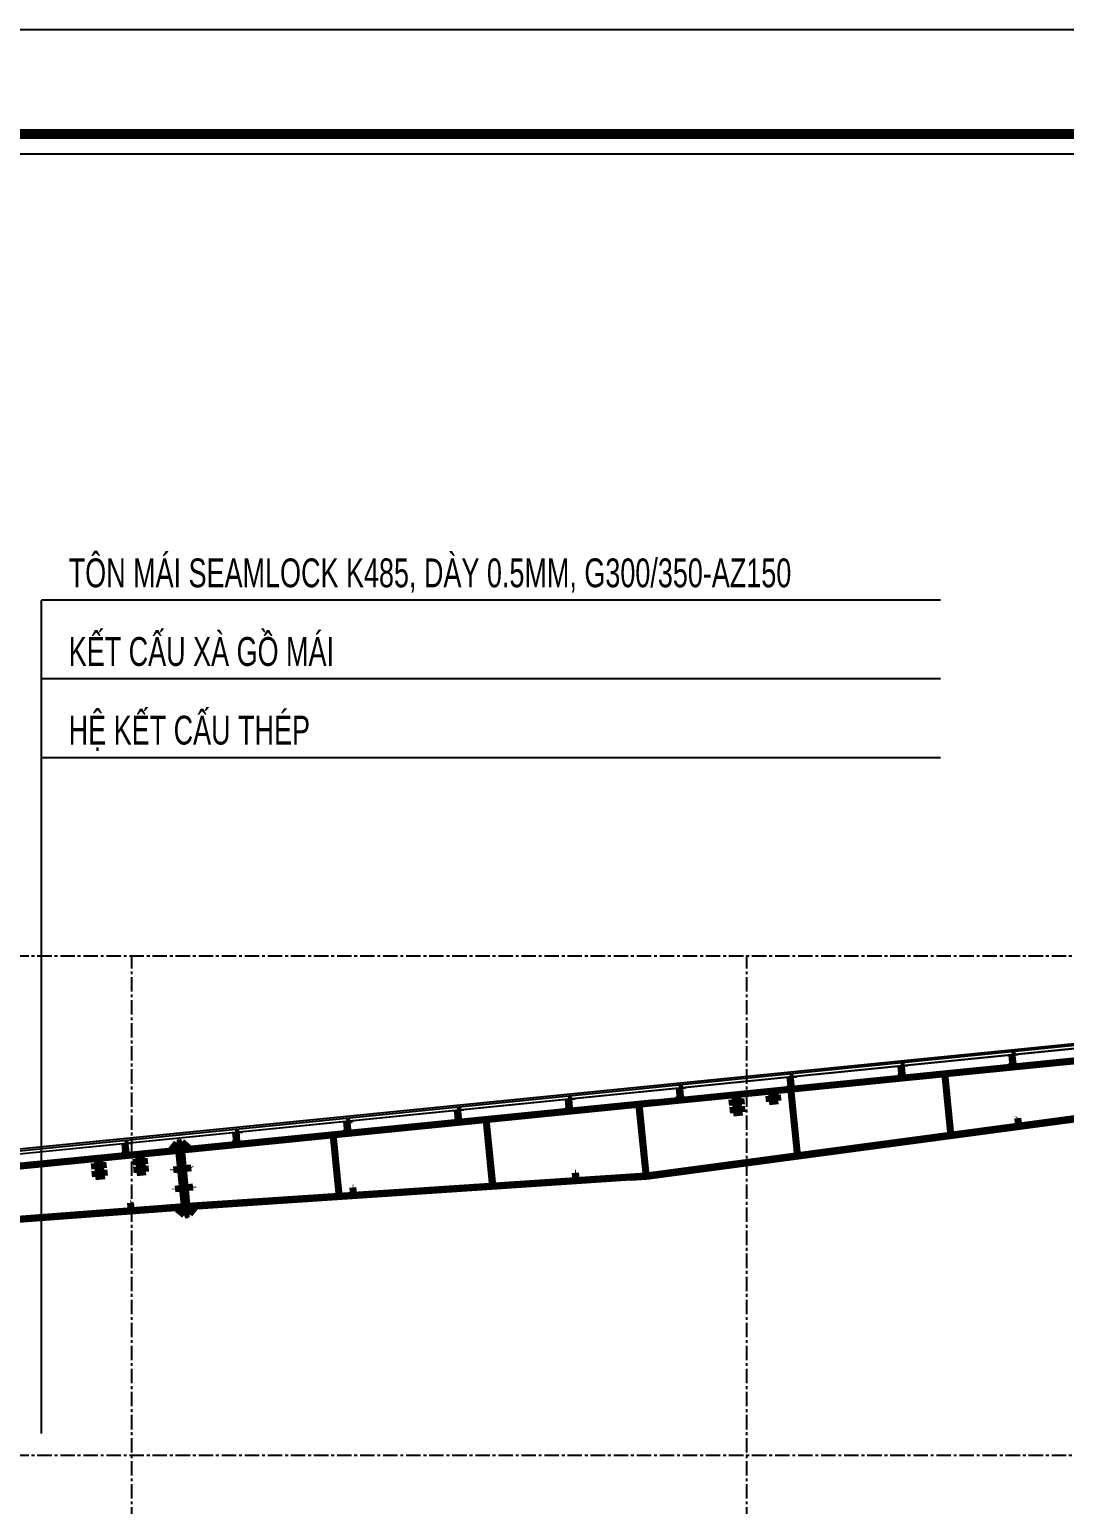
# Model space of a CAD drawing. Header units: inches. Extents: x 2 to 32666, y -5537 to 22.
# Drawn here: x 14426.2 to 14516, y -3832.5 to -3704.5 of the extents above; entities that cross this region are included whole.
import ezdxf
from ezdxf.enums import TextEntityAlignment as Align

# ---------------------------------------------------------------- set-up
doc = ezdxf.new("R2010")
doc.units = ezdxf.units.IN
doc.header["$MEASUREMENT"] = 0
doc.linetypes.add('CENTER', pattern=[2, 1.25, -0.25, 0.25, -0.25])
for name, color, linetype in [('2', 2, 'Continuous'), ('3', 3, 'Continuous'), ('7', 7, 'Continuous'), ('8', 8, 'Continuous'), ('9', 9, 'Continuous'), ('BAO KHUNG', 31, 'Continuous'), ('NET IN', 3, 'Continuous'), ('Tim truc', 8, 'Continuous')]:
    doc.layers.add(name, color=color, linetype=linetype)
doc.layers.add('Cover text', color=7, linetype='Continuous', true_color=0x52370f)
doc.styles.add('ST1H', font='vnshxh.shx', dxfattribs={"width": 0.7})
doc.styles.add('TIEU DE', font='Vharialn.ttf')

# ---------------------------------------------------------------- blocks, each defined once
blk = doc.blocks.new('kt kien truc 1')
at = {"layer": '2', "color": 157, "linetype": 'Continuous'}
blk.add_lwpolyline([(0, 420), (594, 420), (594, 0), (0, 0)], close=True, dxfattribs=at)
at = {"layer": '7', "color": 147, "linetype": 'Continuous'}
blk.add_lwpolyline([(12.33, 57.61), (581.67, 57.61), (581.67, 409.19), (12.33, 409.19)], close=True, dxfattribs=at)
at = {"layer": 'BAO KHUNG', "color": 167, "linetype": 'Continuous', "const_width": 0.871}
blk.add_lwpolyline([(10.59, 9.07), (583.41, 9.07), (583.41, 410.93), (10.59, 410.93)], close=True, dxfattribs=at)
at = {"layer": 'Cover text', "ltscale": 0.5, "style": 'TIEU DE'}
for tag, p in [('TENBANVE', (45.93, 14.6)), ('STT', (555.05, 15.58))]:
    blk.add_attdef(tag, text='', height=2, dxfattribs=at).set_placement(p, align=Align.MIDDLE_CENTER)

msp = doc.modelspace()

# ---------------------------------------------------------------- hatches: boundary and pattern name
at = {"layer": '2'}
for points in [[(14439.2923, -3801.51), (14439.1596, -3801.5233), (14439.1424, -3801.3508), (14439.275, -3801.3376)], [(14439.4249, -3801.4968), (14439.2923, -3801.51), (14439.275, -3801.3376), (14439.4077, -3801.3243)], [(14439.3719, -3802.3061), (14439.2392, -3802.3193), (14439.222, -3802.1469), (14439.3546, -3802.1336)], [(14439.4515, -3803.1021), (14439.3188, -3803.1154), (14439.3016, -3802.9429), (14439.4342, -3802.9296)], [(14439.5046, -3802.2928), (14439.3719, -3802.3061), (14439.3546, -3802.1336), (14439.4873, -3802.1203)], [(14439.5842, -3803.0888), (14439.4515, -3803.1021), (14439.4342, -3802.9296), (14439.5669, -3802.9164)], [(14439.6969, -3805.5565), (14439.5643, -3805.5698), (14439.547, -3805.3973), (14439.6797, -3805.3841)], [(14439.8296, -3805.5433), (14439.6969, -3805.5565), (14439.6797, -3805.3841), (14439.8123, -3805.3708)], [(14439.7765, -3806.3526), (14439.6439, -3806.3658), (14439.6266, -3806.1933), (14439.7593, -3806.1801)], [(14439.8561, -3807.1486), (14439.7235, -3807.1619), (14439.7062, -3806.9894), (14439.8389, -3806.9761)], [(14439.9092, -3806.3393), (14439.7765, -3806.3526), (14439.7593, -3806.1801), (14439.892, -3806.1668)], [(14439.9888, -3807.1353), (14439.8561, -3807.1486), (14439.8389, -3806.9761), (14439.9716, -3806.9628)]]:
    msp.add_hatch(color=256, dxfattribs=at).paths.add_polyline_path(points, flags=17)

# ---------------------------------------------------------------- linework, layer by layer
at = {"layer": '2', "lineweight": 100}
for p, q in [((14480.4449, -3797.6427), (14518.7871, -3793.8084)), ((14518.7938, -3793.8748), (14480.4515, -3797.709)), ((14511.4433, -3793.5038), (14511.7551, -3793.4726)), ((14511.5418, -3794.4889), (14511.4433, -3793.5038)), ((14511.7461, -3793.4836), (14511.4543, -3793.5128)), ((14511.5528, -3794.4978), (14511.4543, -3793.5128)), ((14511.4633, -3793.6028), (14511.4964, -3793.5995)), ((14511.4745, -3793.8156), (14511.4834, -3793.8046)), ((14511.4964, -3793.5995), (14511.5893, -3794.5282)), ((14511.7459, -3793.4838), (14511.7551, -3793.4726)), ((14511.7551, -3793.5731), (14511.7461, -3793.4836)), ((14511.7551, -3793.4726), (14511.765, -3793.5721)), ((14511.765, -3793.5721), (14511.7551, -3793.5731)), ((14492.2059, -3795.4275), (14492.5177, -3795.3964)), ((14492.3044, -3796.4126), (14492.2059, -3795.4275)), ((14492.5087, -3795.4073), (14492.2169, -3795.4365)), ((14492.3154, -3796.4216), (14492.2169, -3795.4365)), ((14492.5085, -3795.4076), (14492.5177, -3795.3964)), ((14492.5177, -3795.4969), (14492.5087, -3795.4073)), ((14492.5177, -3795.3964), (14492.5276, -3795.4959)), ((14501.5725, -3795.3954), (14501.5825, -3795.3944)), ((14501.5825, -3795.4949), (14501.5725, -3795.3954)), ((14501.5825, -3795.3944), (14501.5914, -3795.4839)), ((14501.9341, -3795.4597), (14501.5825, -3795.4949)), ((14501.5914, -3795.4839), (14501.9231, -3795.4508)), ((14501.8246, -3794.4657), (14502.1364, -3794.4345)), ((14501.9231, -3795.4508), (14501.8246, -3794.4657)), ((14502.1274, -3794.4454), (14501.8356, -3794.4746)), ((14501.9341, -3795.4597), (14501.8356, -3794.4746)), ((14501.8446, -3794.5647), (14501.8777, -3794.5614)), ((14501.8558, -3794.7775), (14501.8647, -3794.7665)), ((14501.8777, -3794.5614), (14501.9706, -3795.4901)), ((14501.9374, -3795.4934), (14501.9341, -3795.4597)), ((14502.1272, -3794.4457), (14502.1364, -3794.4345)), ((14502.1364, -3794.535), (14502.1274, -3794.4454)), ((14502.1364, -3794.4345), (14502.1463, -3794.534)), ((14502.1463, -3794.534), (14502.1364, -3794.535)), ((14505.6425, -3795.1899), (14505.6757, -3795.1866)), ((14506.1707, -3800.4717), (14505.6425, -3795.1899)), ((14506.2039, -3800.4684), (14505.6757, -3795.1866)), ((14511.1912, -3794.4335), (14511.2012, -3794.4325)), ((14511.2012, -3794.533), (14511.1912, -3794.4335)), ((14511.2012, -3794.4325), (14511.2101, -3794.5221)), ((14511.5528, -3794.4978), (14511.2012, -3794.533)), ((14511.2101, -3794.5221), (14511.5418, -3794.4889)), ((14511.5561, -3794.5315), (14511.5528, -3794.4978)), ((14482.5872, -3796.3894), (14482.899, -3796.3582)), ((14482.6857, -3797.3745), (14482.5872, -3796.3894)), ((14482.8901, -3796.3692), (14482.5982, -3796.3984)), ((14482.6967, -3797.3834), (14482.5982, -3796.3984)), ((14482.6072, -3796.4885), (14482.6403, -3796.4851)), ((14482.6184, -3796.7012), (14482.6274, -3796.6902)), ((14482.6403, -3796.4851), (14482.7332, -3797.4138)), ((14482.8898, -3796.3694), (14482.899, -3796.3582)), ((14482.899, -3796.4587), (14482.8901, -3796.3692)), ((14482.899, -3796.3582), (14482.909, -3796.4577)), ((14482.909, -3796.4577), (14482.899, -3796.4587)), ((14491.9538, -3796.3572), (14491.9638, -3796.3562)), ((14491.9638, -3796.4567), (14491.9538, -3796.3572)), ((14491.9638, -3796.3562), (14491.9728, -3796.4458)), ((14492.3154, -3796.4216), (14491.9638, -3796.4567)), ((14491.9728, -3796.4458), (14492.3044, -3796.4126)), ((14492.2259, -3795.5266), (14492.259, -3795.5233)), ((14492.2371, -3795.7393), (14492.2461, -3795.7284)), ((14492.259, -3795.5233), (14492.3519, -3796.452)), ((14492.2924, -3796.5269), (14492.3256, -3796.5236)), ((14492.8648, -3802.2512), (14492.2924, -3796.5269)), ((14492.3187, -3796.4553), (14492.3154, -3796.4216)), ((14492.898, -3802.2479), (14492.3256, -3796.5236)), ((14492.5276, -3795.4959), (14492.5177, -3795.4969)), ((14480.4449, -3797.6427), (14439.4495, -3801.7422)), ((14480.4515, -3797.709), (14439.4561, -3801.8086)), ((14472.9685, -3797.3513), (14473.2803, -3797.3201)), ((14473.067, -3798.3364), (14472.9685, -3797.3513)), ((14473.2714, -3797.331), (14472.9795, -3797.3602)), ((14473.078, -3798.3453), (14472.9795, -3797.3602)), ((14472.9885, -3797.4503), (14473.0217, -3797.447)), ((14472.9997, -3797.6631), (14473.0087, -3797.6521)), ((14473.0217, -3797.447), (14473.1145, -3798.3757)), ((14473.2712, -3797.3313), (14473.2803, -3797.3201)), ((14473.2803, -3797.4206), (14473.2714, -3797.331)), ((14473.2803, -3797.3201), (14473.2903, -3797.4196)), ((14473.2903, -3797.4196), (14473.2803, -3797.4206)), ((14479.1414, -3797.84), (14479.1082, -3797.8433)), ((14479.7251, -3804.0126), (14479.1082, -3797.8433)), ((14479.7583, -3804.0092), (14479.1414, -3797.84)), ((14480.4515, -3797.709), (14480.4449, -3797.6427)), ((14480.4515, -3797.709), (14480.4449, -3797.6427)), ((14482.3352, -3797.3191), (14482.3451, -3797.3181)), ((14482.3451, -3797.4186), (14482.3352, -3797.3191)), ((14482.3451, -3797.3181), (14482.3541, -3797.4077)), ((14482.6967, -3797.3834), (14482.3451, -3797.4186)), ((14482.3541, -3797.4077), (14482.6857, -3797.3745)), ((14482.7001, -3797.4172), (14482.6967, -3797.3834)), ((14487.1766, -3797.3715), (14487.9726, -3797.2919)), ((14487.2297, -3797.9022), (14487.1766, -3797.3715)), ((14487.2297, -3797.9022), (14488.0257, -3797.8226)), ((14487.2429, -3798.0348), (14488.039, -3797.9552)), ((14487.8532, -3797.4378), (14487.3225, -3797.4909)), ((14487.3225, -3797.4909), (14487.3265, -3797.5307)), ((14487.3265, -3797.5307), (14487.8572, -3797.4776)), ((14487.8758, -3797.6634), (14487.3451, -3797.7164)), ((14487.3451, -3797.7164), (14487.3491, -3797.7562)), ((14487.3491, -3797.7562), (14487.8798, -3797.7032)), ((14487.4538, -3797.5305), (14487.4232, -3797.5679)), ((14487.4325, -3797.6608), (14487.4699, -3797.6914)), ((14487.4538, -3797.5305), (14487.499, -3797.5134)), ((14487.4699, -3797.6914), (14487.5176, -3797.6992)), ((14487.6847, -3797.4949), (14487.7324, -3797.5027)), ((14487.7033, -3797.6806), (14487.7485, -3797.6635)), ((14487.7698, -3797.5333), (14487.7324, -3797.5027)), ((14487.7485, -3797.6635), (14487.7791, -3797.6261)), ((14487.8572, -3797.4776), (14487.8532, -3797.4378)), ((14487.8798, -3797.7032), (14487.8758, -3797.6634)), ((14488.0257, -3797.8226), (14487.9726, -3797.2919)), ((14488.092, -3798.4859), (14488.039, -3797.9552)), ((14491.1439, -3796.9748), (14490.3479, -3797.0544)), ((14490.3479, -3797.0544), (14490.4009, -3797.585)), ((14490.4009, -3797.585), (14491.197, -3797.5054)), ((14491.0245, -3797.1207), (14490.4938, -3797.1738)), ((14490.4938, -3797.1738), (14490.4978, -3797.2136)), ((14490.4978, -3797.2136), (14491.0285, -3797.1605)), ((14491.047, -3797.3462), (14490.5163, -3797.3993)), ((14490.5163, -3797.3993), (14490.5203, -3797.4391)), ((14490.5203, -3797.4391), (14491.051, -3797.386)), ((14490.6251, -3797.2134), (14490.5945, -3797.2508)), ((14490.6038, -3797.3437), (14490.6411, -3797.3743)), ((14490.6251, -3797.2134), (14490.6702, -3797.1963)), ((14490.6411, -3797.3743), (14490.6888, -3797.3821)), ((14490.856, -3797.1777), (14490.9037, -3797.1855)), ((14490.8746, -3797.3635), (14490.9198, -3797.3464)), ((14490.9411, -3797.2161), (14490.9037, -3797.1855)), ((14490.9198, -3797.3464), (14490.9503, -3797.309)), ((14491.0285, -3797.1605), (14491.0245, -3797.1207)), ((14491.051, -3797.386), (14491.047, -3797.3462)), ((14491.197, -3797.5054), (14491.1439, -3796.9748)), ((14453.7311, -3799.275), (14454.0429, -3799.2438)), ((14453.8297, -3800.2601), (14453.7311, -3799.275)), ((14454.034, -3799.2548), (14453.7421, -3799.284)), ((14453.8406, -3800.2691), (14453.7421, -3799.284)), ((14454.0338, -3799.255), (14454.0429, -3799.2438)), ((14454.0429, -3799.3443), (14454.034, -3799.2548)), ((14454.0429, -3799.2438), (14454.0429, -3799.2438)), ((14454.0429, -3799.2438), (14454.0529, -3799.3433)), ((14463.0978, -3799.2428), (14463.1077, -3799.2418)), ((14463.1077, -3799.3423), (14463.0978, -3799.2428)), ((14463.1077, -3799.2418), (14463.1167, -3799.3314)), ((14463.1167, -3799.3314), (14463.4483, -3799.2982)), ((14463.3498, -3798.3131), (14463.6616, -3798.282)), ((14463.4483, -3799.2982), (14463.3498, -3798.3131)), ((14463.6527, -3798.2929), (14463.3608, -3798.3221)), ((14463.4593, -3799.3072), (14463.3608, -3798.3221)), ((14463.3698, -3798.4122), (14463.403, -3798.4089)), ((14463.381, -3798.6249), (14463.39, -3798.614)), ((14463.403, -3798.4089), (14463.4958, -3799.3376)), ((14463.6525, -3798.2932), (14463.6616, -3798.282)), ((14463.6616, -3798.3825), (14463.6527, -3798.2929)), ((14463.6616, -3798.282), (14463.6716, -3798.3815)), ((14463.6716, -3798.3815), (14463.6616, -3798.3825)), ((14465.8743, -3799.1667), (14465.8412, -3799.17)), ((14466.4137, -3804.8956), (14465.8412, -3799.17)), ((14466.4469, -3804.8922), (14465.8743, -3799.1667)), ((14472.7165, -3798.281), (14472.7264, -3798.28)), ((14472.7264, -3798.3805), (14472.7165, -3798.281)), ((14472.7264, -3798.28), (14472.7354, -3798.3695)), ((14473.078, -3798.3453), (14472.7264, -3798.3805)), ((14472.7354, -3798.3695), (14473.067, -3798.3364)), ((14473.0814, -3798.379), (14473.078, -3798.3453)), ((14519.2758, -3798.7176), (14479.7417, -3804.0109)), ((14479.7506, -3804.077), (14519.2847, -3798.7837)), ((14487.296, -3798.5655), (14487.2429, -3798.0348)), ((14487.296, -3798.5655), (14488.092, -3798.4859)), ((14487.9196, -3798.1012), (14487.3889, -3798.1543)), ((14487.3889, -3798.1543), (14487.3929, -3798.1941)), ((14487.3929, -3798.1941), (14487.9235, -3798.141)), ((14487.9421, -3798.3267), (14487.4114, -3798.3798)), ((14487.4114, -3798.3798), (14487.4154, -3798.4196)), ((14487.4154, -3798.4196), (14487.9461, -3798.3665)), ((14487.5201, -3798.1939), (14487.4895, -3798.2313)), ((14487.4988, -3798.3242), (14487.5362, -3798.3547)), ((14487.5201, -3798.1939), (14487.5653, -3798.1768)), ((14487.5362, -3798.3547), (14487.5839, -3798.3625)), ((14487.7511, -3798.1582), (14487.7987, -3798.166)), ((14487.7696, -3798.344), (14487.8148, -3798.3269)), ((14487.8361, -3798.1966), (14487.7987, -3798.166)), ((14487.8148, -3798.3269), (14487.8454, -3798.2895)), ((14487.9235, -3798.141), (14487.9196, -3798.1012)), ((14487.9461, -3798.3665), (14487.9421, -3798.3267)), ((14511.9716, -3799.0208), (14512.0047, -3799.0174)), ((14512.0379, -3799.6841), (14511.9716, -3799.0208)), ((14512.0711, -3799.6808), (14512.0047, -3799.0174)), ((14444.1125, -3800.2369), (14444.4242, -3800.2057)), ((14444.211, -3801.222), (14444.1125, -3800.2369)), ((14444.4153, -3800.2166), (14444.1234, -3800.2458)), ((14444.2219, -3801.2309), (14444.1234, -3800.2458)), ((14444.1324, -3800.3359), (14444.1656, -3800.3326)), ((14444.1436, -3800.5487), (14444.1526, -3800.5377)), ((14444.1656, -3800.3326), (14444.2584, -3801.2613)), ((14444.4151, -3800.2169), (14444.4242, -3800.2057)), ((14444.4242, -3800.3062), (14444.4153, -3800.2166)), ((14444.4242, -3800.2057), (14444.4242, -3800.2057)), ((14444.4242, -3800.2057), (14444.4342, -3800.3052)), ((14444.4342, -3800.3052), (14444.4242, -3800.3062)), ((14452.6072, -3800.4934), (14452.574, -3800.4968)), ((14453.1022, -3805.7786), (14452.574, -3800.4968)), ((14453.1354, -3805.7752), (14452.6072, -3800.4934)), ((14453.4791, -3800.2047), (14453.489, -3800.2037)), ((14453.489, -3800.3042), (14453.4791, -3800.2047)), ((14453.489, -3800.2037), (14453.498, -3800.2933)), ((14453.8406, -3800.2691), (14453.489, -3800.3042)), ((14453.498, -3800.2933), (14453.8297, -3800.2601)), ((14453.7511, -3799.3741), (14453.7843, -3799.3707)), ((14453.7623, -3799.5868), (14453.7713, -3799.5758)), ((14453.7843, -3799.3707), (14453.8771, -3800.2994)), ((14453.844, -3800.3028), (14453.8406, -3800.2691)), ((14454.0529, -3799.3433), (14454.0429, -3799.3443)), ((14463.4593, -3799.3072), (14463.1077, -3799.3423)), ((14463.4627, -3799.3409), (14463.4593, -3799.3072)), ((14506.1707, -3800.4717), (14506.2039, -3800.4684)), ((14512.0379, -3799.6841), (14512.0711, -3799.6808)), ((14439.1841, -3801.7688), (14398.1885, -3805.8683)), ((14439.1908, -3801.8351), (14398.1951, -3805.9346)), ((14434.4938, -3801.1987), (14434.8055, -3801.1676)), ((14434.5923, -3802.1838), (14434.4938, -3801.1987)), ((14434.7966, -3801.1785), (14434.5047, -3801.2077)), ((14434.6032, -3802.1928), (14434.5047, -3801.2077)), ((14434.5137, -3801.2978), (14434.5469, -3801.2945)), ((14434.5249, -3801.5105), (14434.5339, -3801.4996)), ((14434.5469, -3801.2945), (14434.6398, -3802.2232)), ((14434.7964, -3801.1788), (14434.8055, -3801.1676)), ((14434.8055, -3801.2681), (14434.7966, -3801.1785)), ((14434.8055, -3801.1676), (14434.8055, -3801.1676)), ((14434.8055, -3801.1676), (14434.8155, -3801.2671)), ((14434.8155, -3801.2671), (14434.8055, -3801.2681)), ((14438.544, -3801.7323), (14439.0216, -3801.1485)), ((14438.554, -3801.8318), (14438.544, -3801.7323)), ((14439.0216, -3801.1485), (14439.1211, -3801.1386)), ((14439.0846, -3801.7787), (14439.1742, -3801.6692)), ((14439.1178, -3801.1054), (14439.2505, -3801.0921)), ((14439.748, -3807.4073), (14439.1178, -3801.1054)), ((14439.1908, -3801.8351), (14439.1841, -3801.7688)), ((14439.2505, -3801.0921), (14439.3832, -3801.0789)), ((14439.8807, -3807.394), (14439.2505, -3801.0921)), ((14439.8807, -3807.394), (14439.2505, -3801.0921)), ((14440.0133, -3807.3808), (14439.3832, -3801.0789)), ((14439.486, -3801.1021), (14439.3865, -3801.112)), ((14439.4395, -3801.6427), (14439.549, -3801.7323)), ((14439.4561, -3801.8086), (14439.4495, -3801.7422)), ((14440.0697, -3801.5797), (14439.486, -3801.1021)), ((14440.0797, -3801.6792), (14440.0697, -3801.5797)), ((14443.8604, -3801.1666), (14443.8703, -3801.1656)), ((14443.8703, -3801.2661), (14443.8604, -3801.1666)), ((14443.8703, -3801.1656), (14443.8793, -3801.2551)), ((14444.2219, -3801.2309), (14443.8703, -3801.2661)), ((14443.8793, -3801.2551), (14444.211, -3801.222)), ((14444.2253, -3801.2646), (14444.2219, -3801.2309)), ((14431.8441, -3802.9048), (14432.6401, -3802.8252)), ((14431.8971, -3803.4354), (14431.8441, -3802.9048)), ((14432.5207, -3802.9711), (14431.99, -3803.0242)), ((14431.99, -3803.0242), (14431.994, -3803.064)), ((14431.994, -3803.064), (14432.5247, -3803.0109)), ((14432.1213, -3803.0638), (14432.0907, -3803.1012)), ((14432.1213, -3803.0638), (14432.1665, -3803.0467)), ((14432.3522, -3803.0281), (14432.3999, -3803.0359)), ((14432.4373, -3803.0665), (14432.3999, -3803.0359)), ((14432.5247, -3803.0109), (14432.5207, -3802.9711)), ((14432.6932, -3803.3558), (14432.6401, -3802.8252)), ((14434.2417, -3802.1284), (14434.2516, -3802.1274)), ((14434.2516, -3802.2279), (14434.2417, -3802.1284)), ((14434.2516, -3802.1274), (14434.2606, -3802.217)), ((14434.6032, -3802.1928), (14434.2516, -3802.2279)), ((14434.2606, -3802.217), (14434.5923, -3802.1838)), ((14434.6066, -3802.2265), (14434.6032, -3802.1928)), ((14436.2224, -3802.4669), (14435.4263, -3802.5465)), ((14435.4263, -3802.5465), (14435.4794, -3803.0772)), ((14435.4794, -3803.0772), (14436.2754, -3802.9976)), ((14436.2887, -3803.1303), (14435.4927, -3803.2099)), ((14436.103, -3802.6129), (14435.5723, -3802.6659)), ((14435.5723, -3802.6659), (14435.5763, -3802.7057)), ((14435.5763, -3802.7057), (14436.1069, -3802.6527)), ((14436.1255, -3802.8384), (14435.5948, -3802.8915)), ((14435.5948, -3802.8915), (14435.5988, -3802.9313)), ((14435.5988, -3802.9313), (14436.1295, -3802.8782)), ((14435.7035, -3802.7056), (14435.673, -3802.743)), ((14435.6822, -3802.8358), (14435.7196, -3802.8664)), ((14435.7035, -3802.7056), (14435.7487, -3802.6885)), ((14435.7196, -3802.8664), (14435.7673, -3802.8742)), ((14435.9345, -3802.6699), (14435.9822, -3802.6777)), ((14435.953, -3802.8557), (14435.9982, -3802.8386)), ((14436.0195, -3802.7083), (14435.9822, -3802.6777)), ((14435.9982, -3802.8386), (14436.0288, -3802.8012)), ((14436.1069, -3802.6527), (14436.103, -3802.6129)), ((14436.1295, -3802.8782), (14436.1255, -3802.8384)), ((14436.2754, -3802.9976), (14436.2224, -3802.4669)), ((14436.3418, -3803.661), (14436.2887, -3803.1303)), ((14492.8648, -3802.2512), (14492.898, -3802.2479)), ((14431.8971, -3803.4354), (14432.6932, -3803.3558)), ((14431.9104, -3803.5681), (14432.7064, -3803.4885)), ((14431.9635, -3804.0988), (14431.9104, -3803.5681)), ((14431.9635, -3804.0988), (14432.7595, -3804.0192)), ((14432.5432, -3803.1966), (14432.0126, -3803.2497)), ((14432.0126, -3803.2497), (14432.0165, -3803.2895)), ((14432.0165, -3803.2895), (14432.5472, -3803.2364)), ((14432.587, -3803.6344), (14432.0563, -3803.6875)), ((14432.0563, -3803.6875), (14432.0603, -3803.7273)), ((14432.0603, -3803.7273), (14432.591, -3803.6742)), ((14432.6096, -3803.86), (14432.0789, -3803.9131)), ((14432.0789, -3803.9131), (14432.0829, -3803.9529)), ((14432.0829, -3803.9529), (14432.6136, -3803.8998)), ((14432.1, -3803.1941), (14432.1374, -3803.2247)), ((14432.1374, -3803.2247), (14432.185, -3803.2325)), ((14432.1876, -3803.7272), (14432.157, -3803.7645)), ((14432.1663, -3803.8574), (14432.2037, -3803.888)), ((14432.1876, -3803.7272), (14432.2328, -3803.7101)), ((14432.2037, -3803.888), (14432.2514, -3803.8958)), ((14432.3708, -3803.2139), (14432.416, -3803.1968)), ((14432.416, -3803.1968), (14432.4466, -3803.1594)), ((14432.4185, -3803.6915), (14432.4662, -3803.6993)), ((14432.4371, -3803.8772), (14432.4823, -3803.8602)), ((14432.5036, -3803.7299), (14432.4662, -3803.6993)), ((14432.4823, -3803.8602), (14432.5129, -3803.8228)), ((14432.5472, -3803.2364), (14432.5432, -3803.1966)), ((14432.591, -3803.6742), (14432.587, -3803.6344)), ((14432.6136, -3803.8998), (14432.6096, -3803.86)), ((14432.7595, -3804.0192), (14432.7064, -3803.4885)), ((14435.4927, -3803.2099), (14435.5458, -3803.7406)), ((14435.5458, -3803.7406), (14436.3418, -3803.661)), ((14436.1693, -3803.2762), (14435.6386, -3803.3293)), ((14435.6386, -3803.3293), (14435.6426, -3803.3691)), ((14435.6426, -3803.3691), (14436.1733, -3803.316)), ((14436.1919, -3803.5018), (14435.6612, -3803.5548)), ((14435.6612, -3803.5548), (14435.6652, -3803.5946)), ((14435.6652, -3803.5946), (14436.1958, -3803.5416)), ((14435.7699, -3803.3689), (14435.7393, -3803.4063)), ((14435.7486, -3803.4992), (14435.786, -3803.5298)), ((14435.7699, -3803.3689), (14435.8151, -3803.3518)), ((14435.786, -3803.5298), (14435.8336, -3803.5376)), ((14436.0008, -3803.3333), (14436.0485, -3803.3411)), ((14436.0194, -3803.519), (14436.0646, -3803.5019)), ((14436.0859, -3803.3717), (14436.0485, -3803.3411)), ((14436.0646, -3803.5019), (14436.0952, -3803.4645)), ((14436.1733, -3803.316), (14436.1693, -3803.2762)), ((14436.1958, -3803.5416), (14436.1919, -3803.5018)), ((14438.7178, -3803.4703), (14439.348, -3803.4072)), ((14438.7218, -3803.5101), (14438.7178, -3803.4703)), ((14439.352, -3803.447), (14438.7218, -3803.5101)), ((14439.2525, -3803.457), (14439.2485, -3803.4172)), ((14440.2435, -3803.3177), (14439.6133, -3803.3807)), ((14440.2475, -3803.3575), (14439.6173, -3803.4205)), ((14439.7168, -3803.4106), (14439.7128, -3803.3708)), ((14478.4113, -3804.0992), (14439.9426, -3806.6509)), ((14478.4157, -3804.1657), (14439.947, -3806.7174)), ((14440.2435, -3803.3177), (14440.2475, -3803.3575)), ((14473.585, -3803.7501), (14473.6181, -3803.7468)), ((14473.6513, -3804.4135), (14473.585, -3803.7501)), ((14473.6845, -3804.4101), (14473.6181, -3803.7468)), ((14473.6513, -3804.4135), (14473.6845, -3804.4101)), ((14479.7417, -3804.0109), (14478.4113, -3804.0992)), ((14478.4113, -3804.0992), (14478.4157, -3804.1657)), ((14478.4157, -3804.1657), (14478.4113, -3804.0992)), ((14478.4157, -3804.1657), (14479.7461, -3804.0774)), ((14479.7583, -3804.0092), (14479.7251, -3804.0126)), ((14479.7461, -3804.0774), (14479.7417, -3804.0109)), ((14479.7417, -3804.0109), (14479.7506, -3804.077)), ((14438.8836, -3805.1287), (14439.5138, -3805.0656)), ((14438.8876, -3805.1685), (14438.8836, -3805.1287)), ((14439.5178, -3805.1054), (14438.8876, -3805.1685)), ((14439.4183, -3805.1154), (14439.4143, -3805.0756)), ((14440.4094, -3804.9761), (14439.7792, -3805.0391)), ((14440.4134, -3805.0159), (14439.7832, -3805.0789)), ((14439.8827, -3805.069), (14439.8787, -3805.0292)), ((14440.4094, -3804.9761), (14440.4134, -3805.0159)), ((14454.2832, -3805.0305), (14454.3164, -3805.0271)), ((14454.3496, -3805.6938), (14454.2832, -3805.0305)), ((14454.3827, -3805.6905), (14454.3164, -3805.0271)), ((14454.3496, -3805.6938), (14454.3827, -3805.6905)), ((14466.4469, -3804.8922), (14466.4137, -3804.8956)), ((14439.675, -3806.6776), (14401.2362, -3809.5501)), ((14439.68, -3806.7441), (14401.2412, -3809.6166)), ((14434.9862, -3806.3581), (14435.0194, -3806.3548)), ((14435.0526, -3807.0214), (14434.9862, -3806.3581)), ((14435.0858, -3807.0181), (14435.0194, -3806.3548)), ((14439.0499, -3806.7912), (14439.0614, -3806.9065)), ((14439.0614, -3806.9065), (14439.6452, -3807.3841)), ((14439.5819, -3806.7514), (14439.6916, -3806.8435)), ((14439.68, -3806.7441), (14439.675, -3806.6776)), ((14439.9404, -3806.6511), (14439.9426, -3806.6509)), ((14439.947, -3806.7174), (14439.9426, -3806.6509)), ((14439.957, -3806.8169), (14440.0469, -3806.7108)), ((14440.5872, -3806.7539), (14440.1095, -3807.3377)), ((14440.5793, -3806.6755), (14440.5872, -3806.7539)), ((14453.1354, -3805.7752), (14453.1022, -3805.7786)), ((14435.0526, -3807.0214), (14435.0858, -3807.0181)), ((14439.6452, -3807.3841), (14439.7447, -3807.3741)), ((14439.748, -3807.4073), (14439.8807, -3807.394)), ((14439.8807, -3807.394), (14440.0133, -3807.3808)), ((14440.1095, -3807.3377), (14440.01, -3807.3476))]:
    msp.add_line(p, q, dxfattribs=at)
at = {"layer": '2', "lineweight": 0}
for p, q in [((14511.5693, -3793.7927), (14511.3504, -3793.8146)), ((14511.5362, -3793.796), (14511.3504, -3793.8146)), ((14511.5362, -3793.796), (14511.3504, -3793.8146)), ((14511.5362, -3793.796), (14511.4732, -3793.8023)), ((14511.5362, -3793.796), (14511.4732, -3793.8023)), ((14501.9507, -3794.7546), (14501.7317, -3794.7765)), ((14501.9175, -3794.7579), (14501.7317, -3794.7765)), ((14501.9175, -3794.7579), (14501.7317, -3794.7765)), ((14501.9905, -3795.1526), (14501.7715, -3795.1745)), ((14501.9573, -3795.1559), (14501.7715, -3795.1745)), ((14501.9573, -3795.1559), (14501.7715, -3795.1745)), ((14501.9175, -3794.7579), (14501.8545, -3794.7642)), ((14501.9175, -3794.7579), (14501.8545, -3794.7642)), ((14501.9573, -3795.1559), (14501.8943, -3795.1622)), ((14501.9573, -3795.1559), (14501.8943, -3795.1622)), ((14511.5919, -3794.1924), (14511.373, -3794.2143)), ((14511.6091, -3794.1907), (14511.3902, -3794.2126)), ((14511.576, -3794.194), (14511.3902, -3794.2126)), ((14511.576, -3794.194), (14511.3902, -3794.2126)), ((14482.7133, -3796.6783), (14482.4944, -3796.7002)), ((14482.6801, -3796.6816), (14482.4944, -3796.7002)), ((14482.6801, -3796.6816), (14482.4944, -3796.7002)), ((14482.6801, -3796.6816), (14482.6171, -3796.6879)), ((14482.6801, -3796.6816), (14482.6171, -3796.6879)), ((14492.332, -3795.7164), (14492.1131, -3795.7383)), ((14492.2988, -3795.7197), (14492.1131, -3795.7383)), ((14492.2988, -3795.7197), (14492.1131, -3795.7383)), ((14492.3718, -3796.1144), (14492.1529, -3796.1363)), ((14492.3386, -3796.1178), (14492.1529, -3796.1363)), ((14492.3386, -3796.1178), (14492.1529, -3796.1363)), ((14492.2988, -3795.7198), (14492.2358, -3795.7261)), ((14492.2988, -3795.7198), (14492.2358, -3795.7261)), ((14492.3386, -3796.1178), (14492.2756, -3796.1241)), ((14492.3386, -3796.1178), (14492.2756, -3796.1241)), ((14473.0946, -3797.6402), (14472.8757, -3797.6621)), ((14473.0614, -3797.6435), (14472.8757, -3797.6621)), ((14473.0614, -3797.6435), (14472.8757, -3797.6621)), ((14473.0614, -3797.6435), (14472.9984, -3797.6498)), ((14473.0614, -3797.6435), (14472.9984, -3797.6498)), ((14482.7531, -3797.0763), (14482.5342, -3797.0982)), ((14482.7199, -3797.0796), (14482.5342, -3797.0982)), ((14482.7199, -3797.0796), (14482.5342, -3797.0982)), ((14482.7199, -3797.0797), (14482.6569, -3797.086)), ((14482.7199, -3797.0797), (14482.6569, -3797.086)), ((14487.713, -3797.5858), (14487.3415, -3797.623)), ((14487.3483, -3797.5864), (14487.3448, -3797.6227)), ((14487.3448, -3797.6227), (14487.3554, -3797.6575)), ((14487.3448, -3797.6227), (14487.3448, -3797.6227)), ((14487.3654, -3797.5543), (14487.3483, -3797.5864)), ((14487.3554, -3797.6575), (14487.3786, -3797.6856)), ((14487.3936, -3797.5311), (14487.3654, -3797.5543)), ((14487.3786, -3797.6856), (14487.4107, -3797.7027)), ((14487.4284, -3797.5205), (14487.3936, -3797.5311)), ((14487.4107, -3797.7027), (14487.447, -3797.7062)), ((14487.6075, -3797.5026), (14487.4284, -3797.5205)), ((14487.447, -3797.7062), (14487.6261, -3797.6883)), ((14487.5458, -3797.7902), (14487.5087, -3797.4187)), ((14487.6438, -3797.5061), (14487.6075, -3797.5026)), ((14487.6261, -3797.6883), (14487.6609, -3797.6777)), ((14487.6759, -3797.5232), (14487.6438, -3797.5061)), ((14487.6609, -3797.6777), (14487.689, -3797.6546)), ((14487.699, -3797.5513), (14487.6759, -3797.5232)), ((14487.689, -3797.6546), (14487.7061, -3797.6224)), ((14487.7097, -3797.5862), (14487.699, -3797.5513)), ((14487.7061, -3797.6224), (14487.7097, -3797.5862)), ((14487.7097, -3797.5862), (14487.7097, -3797.5862)), ((14491.0298, -3797.2542), (14490.6583, -3797.2913)), ((14490.6651, -3797.2547), (14490.6616, -3797.291)), ((14490.6616, -3797.291), (14490.6722, -3797.3258)), ((14490.6616, -3797.291), (14490.6616, -3797.291)), ((14490.6822, -3797.2226), (14490.6651, -3797.2547)), ((14490.6722, -3797.3258), (14490.6954, -3797.3539)), ((14490.7104, -3797.1995), (14490.6822, -3797.2226)), ((14490.6954, -3797.3539), (14490.7275, -3797.3711)), ((14490.7452, -3797.1888), (14490.7104, -3797.1995)), ((14490.7275, -3797.3711), (14490.7638, -3797.3746)), ((14490.9243, -3797.1709), (14490.7452, -3797.1888)), ((14490.7638, -3797.3746), (14490.9429, -3797.3567)), ((14490.8626, -3797.4585), (14490.8255, -3797.087)), ((14490.9605, -3797.1744), (14490.9243, -3797.1709)), ((14490.9429, -3797.3567), (14490.9777, -3797.346)), ((14490.9927, -3797.1916), (14490.9605, -3797.1744)), ((14490.9777, -3797.346), (14491.0058, -3797.3229)), ((14491.0158, -3797.2197), (14490.9927, -3797.1916)), ((14491.0058, -3797.3229), (14491.0229, -3797.2907)), ((14491.0265, -3797.2545), (14491.0158, -3797.2197)), ((14491.0229, -3797.2907), (14491.0265, -3797.2545)), ((14491.0265, -3797.2545), (14491.0265, -3797.2545)), ((14463.4759, -3798.602), (14463.257, -3798.6239)), ((14463.4427, -3798.6054), (14463.257, -3798.6239)), ((14463.4427, -3798.6054), (14463.257, -3798.6239)), ((14463.5157, -3799), (14463.2968, -3799.0219)), ((14463.4825, -3799.0034), (14463.2968, -3799.0219)), ((14463.4825, -3799.0034), (14463.2968, -3799.0219)), ((14463.4427, -3798.6054), (14463.3797, -3798.6117)), ((14463.4427, -3798.6054), (14463.3797, -3798.6117)), ((14463.4825, -3799.0034), (14463.4195, -3799.0097)), ((14463.4825, -3799.0034), (14463.4195, -3799.0097)), ((14473.1344, -3798.0382), (14472.9155, -3798.0601)), ((14473.1012, -3798.0415), (14472.9155, -3798.0601)), ((14473.1012, -3798.0415), (14472.9155, -3798.0601)), ((14473.1012, -3798.0415), (14473.0382, -3798.0478)), ((14473.1012, -3798.0415), (14473.0382, -3798.0478)), ((14487.7793, -3798.2492), (14487.4078, -3798.2864)), ((14487.4147, -3798.2498), (14487.4112, -3798.286)), ((14487.4112, -3798.286), (14487.4218, -3798.3209)), ((14487.4112, -3798.286), (14487.4112, -3798.286)), ((14487.4318, -3798.2176), (14487.4147, -3798.2498)), ((14487.4218, -3798.3209), (14487.4449, -3798.349)), ((14487.4599, -3798.1945), (14487.4318, -3798.2176)), ((14487.4449, -3798.349), (14487.4771, -3798.3661)), ((14487.4947, -3798.1839), (14487.4599, -3798.1945)), ((14487.4771, -3798.3661), (14487.5133, -3798.3696)), ((14487.6738, -3798.166), (14487.4947, -3798.1839)), ((14487.5133, -3798.3696), (14487.6924, -3798.3517)), ((14487.6122, -3798.4535), (14487.575, -3798.082)), ((14487.7101, -3798.1695), (14487.6738, -3798.166)), ((14487.6924, -3798.3517), (14487.7273, -3798.3411)), ((14487.7422, -3798.1866), (14487.7101, -3798.1695)), ((14487.7273, -3798.3411), (14487.7554, -3798.3179)), ((14487.7654, -3798.2147), (14487.7422, -3798.1866)), ((14487.7554, -3798.3179), (14487.7725, -3798.2858)), ((14487.776, -3798.2495), (14487.7654, -3798.2147)), ((14487.7725, -3798.2858), (14487.776, -3798.2495)), ((14487.776, -3798.2495), (14487.776, -3798.2495)), ((14444.2385, -3800.5258), (14444.0196, -3800.5477)), ((14444.2053, -3800.5291), (14444.0196, -3800.5477)), ((14444.2053, -3800.5291), (14444.0196, -3800.5477)), ((14444.2053, -3800.5291), (14444.1423, -3800.5354)), ((14444.2053, -3800.5291), (14444.1423, -3800.5354)), ((14453.8572, -3799.5639), (14453.6383, -3799.5858)), ((14453.824, -3799.5672), (14453.6383, -3799.5858)), ((14453.824, -3799.5672), (14453.6383, -3799.5858)), ((14453.897, -3799.9619), (14453.6781, -3799.9838)), ((14453.8638, -3799.9652), (14453.6781, -3799.9838)), ((14453.8638, -3799.9652), (14453.6781, -3799.9838)), ((14453.824, -3799.5672), (14453.761, -3799.5735)), ((14453.824, -3799.5672), (14453.761, -3799.5735)), ((14453.8638, -3799.9653), (14453.8008, -3799.9716)), ((14453.8638, -3799.9653), (14453.8008, -3799.9716)), ((14434.6198, -3801.4876), (14434.4009, -3801.5095)), ((14434.5866, -3801.491), (14434.4009, -3801.5095)), ((14434.5866, -3801.491), (14434.4009, -3801.5095)), ((14434.5866, -3801.491), (14434.5236, -3801.4973)), ((14434.5866, -3801.491), (14434.5236, -3801.4973)), ((14439.5158, -3801.4006), (14438.952, -3801.457)), ((14439.5158, -3801.4006), (14438.952, -3801.457)), ((14439.275, -3801.3376), (14439.1424, -3801.3508)), ((14439.275, -3801.3376), (14439.1424, -3801.3508)), ((14439.2923, -3801.51), (14439.1596, -3801.5233)), ((14439.2923, -3801.51), (14439.1596, -3801.5233)), ((14439.4077, -3801.3243), (14439.275, -3801.3376)), ((14439.4077, -3801.3243), (14439.275, -3801.3376)), ((14439.4249, -3801.4968), (14439.2923, -3801.51)), ((14439.4249, -3801.4968), (14439.2923, -3801.51)), ((14444.2783, -3800.9238), (14444.0594, -3800.9457)), ((14444.2451, -3800.9271), (14444.0594, -3800.9457)), ((14444.2451, -3800.9271), (14444.0594, -3800.9457)), ((14444.2451, -3800.9271), (14444.1821, -3800.9334)), ((14444.2451, -3800.9271), (14444.1821, -3800.9334)), ((14432.3896, -3803.1182), (14432.0181, -3803.1553)), ((14432.0249, -3803.1188), (14432.0214, -3803.155)), ((14432.042, -3803.0866), (14432.0249, -3803.1188)), ((14432.0702, -3803.0635), (14432.042, -3803.0866)), ((14432.105, -3803.0529), (14432.0702, -3803.0635)), ((14432.2841, -3803.0349), (14432.105, -3803.0529)), ((14432.2224, -3803.3225), (14432.1853, -3802.951)), ((14432.3203, -3803.0385), (14432.2841, -3803.0349)), ((14432.3525, -3803.0556), (14432.3203, -3803.0385)), ((14432.3756, -3803.0837), (14432.3525, -3803.0556)), ((14432.3863, -3803.1185), (14432.3756, -3803.0837)), ((14432.3827, -3803.1548), (14432.3863, -3803.1185)), ((14432.3863, -3803.1185), (14432.3863, -3803.1185)), ((14434.6424, -3801.8874), (14434.4234, -3801.9093)), ((14434.6596, -3801.8857), (14434.4407, -3801.9075)), ((14434.6264, -3801.889), (14434.4407, -3801.9075)), ((14434.6264, -3801.889), (14434.4407, -3801.9075)), ((14436.1044, -3802.7467), (14435.7329, -3802.7839)), ((14435.7397, -3802.7473), (14435.7362, -3802.7835)), ((14435.7362, -3802.7835), (14435.7468, -3802.8184)), ((14435.7362, -3802.7835), (14435.7362, -3802.7835)), ((14435.7568, -3802.7151), (14435.7397, -3802.7473)), ((14435.7468, -3802.8184), (14435.77, -3802.8465)), ((14435.785, -3802.692), (14435.7568, -3802.7151)), ((14435.77, -3802.8465), (14435.8021, -3802.8636)), ((14435.8198, -3802.6814), (14435.785, -3802.692)), ((14435.8021, -3802.8636), (14435.8384, -3802.8671)), ((14435.9989, -3802.6635), (14435.8198, -3802.6814)), ((14435.8384, -3802.8671), (14436.0175, -3802.8492)), ((14435.9372, -3802.951), (14435.9001, -3802.5796)), ((14436.0351, -3802.667), (14435.9989, -3802.6635)), ((14436.0175, -3802.8492), (14436.0523, -3802.8386)), ((14436.0673, -3802.6841), (14436.0351, -3802.667)), ((14436.0523, -3802.8386), (14436.0804, -3802.8154)), ((14436.0904, -3802.7122), (14436.0673, -3802.6841)), ((14436.0804, -3802.8154), (14436.0975, -3802.7833)), ((14436.1011, -3802.7471), (14436.0904, -3802.7122)), ((14436.0975, -3802.7833), (14436.1011, -3802.7471)), ((14436.1011, -3802.7471), (14436.1011, -3802.7471)), ((14439.5954, -3802.1966), (14439.0316, -3802.253)), ((14439.5954, -3802.1966), (14439.0316, -3802.253)), ((14439.675, -3802.9926), (14439.1112, -3803.049)), ((14439.675, -3802.9926), (14439.1112, -3803.049)), ((14439.3546, -3802.1336), (14439.222, -3802.1469)), ((14439.3546, -3802.1336), (14439.222, -3802.1469)), ((14439.3719, -3802.3061), (14439.2392, -3802.3193)), ((14439.3719, -3802.3061), (14439.2392, -3802.3193)), ((14439.4342, -3802.9296), (14439.3016, -3802.9429)), ((14439.4342, -3802.9296), (14439.3016, -3802.9429)), ((14439.4515, -3803.1021), (14439.3188, -3803.1154)), ((14439.4515, -3803.1021), (14439.3188, -3803.1154)), ((14439.4873, -3802.1203), (14439.3546, -3802.1336)), ((14439.4873, -3802.1203), (14439.3546, -3802.1336)), ((14439.5046, -3802.2928), (14439.3719, -3802.3061)), ((14439.5046, -3802.2928), (14439.3719, -3802.3061)), ((14439.5669, -3802.9164), (14439.4342, -3802.9296)), ((14439.5669, -3802.9164), (14439.4342, -3802.9296)), ((14439.5842, -3803.0888), (14439.4515, -3803.1021)), ((14439.5842, -3803.0888), (14439.4515, -3803.1021)), ((14432.0214, -3803.155), (14432.032, -3803.1898)), ((14432.0214, -3803.155), (14432.0214, -3803.155)), ((14432.032, -3803.1898), (14432.0552, -3803.218)), ((14432.0552, -3803.218), (14432.0873, -3803.2351)), ((14432.4559, -3803.7816), (14432.0844, -3803.8187)), ((14432.0873, -3803.2351), (14432.1236, -3803.2386)), ((14432.0913, -3803.7821), (14432.0877, -3803.8184)), ((14432.0877, -3803.8184), (14432.0984, -3803.8532)), ((14432.0877, -3803.8184), (14432.0877, -3803.8184)), ((14432.1084, -3803.75), (14432.0913, -3803.7821)), ((14432.0984, -3803.8532), (14432.1215, -3803.8813)), ((14432.1365, -3803.7268), (14432.1084, -3803.75)), ((14432.1215, -3803.8813), (14432.1537, -3803.8984)), ((14432.1236, -3803.2386), (14432.3027, -3803.2207)), ((14432.1713, -3803.7162), (14432.1365, -3803.7268)), ((14432.1537, -3803.8984), (14432.1899, -3803.902)), ((14432.3504, -3803.6983), (14432.1713, -3803.7162)), ((14432.1899, -3803.902), (14432.369, -3803.884)), ((14432.2887, -3803.9859), (14432.2516, -3803.6144)), ((14432.3027, -3803.2207), (14432.3375, -3803.2101)), ((14432.3375, -3803.2101), (14432.3656, -3803.1869)), ((14432.3867, -3803.7018), (14432.3504, -3803.6983)), ((14432.3656, -3803.1869), (14432.3827, -3803.1548)), ((14432.369, -3803.884), (14432.4038, -3803.8734)), ((14432.4188, -3803.7189), (14432.3867, -3803.7018)), ((14432.4038, -3803.8734), (14432.432, -3803.8503)), ((14432.442, -3803.7471), (14432.4188, -3803.7189)), ((14432.432, -3803.8503), (14432.4491, -3803.8181)), ((14432.4526, -3803.7819), (14432.442, -3803.7471)), ((14432.4491, -3803.8181), (14432.4526, -3803.7819)), ((14432.4526, -3803.7819), (14432.4526, -3803.7819)), ((14436.1707, -3803.4101), (14435.7992, -3803.4472)), ((14435.8061, -3803.4106), (14435.8026, -3803.4469)), ((14435.8026, -3803.4469), (14435.8132, -3803.4817)), ((14435.8026, -3803.4469), (14435.8026, -3803.4469)), ((14435.8232, -3803.3785), (14435.8061, -3803.4106)), ((14435.8132, -3803.4817), (14435.8363, -3803.5098)), ((14435.8513, -3803.3554), (14435.8232, -3803.3785)), ((14435.8363, -3803.5098), (14435.8685, -3803.527)), ((14435.8861, -3803.3447), (14435.8513, -3803.3554)), ((14435.8685, -3803.527), (14435.9047, -3803.5305)), ((14436.0652, -3803.3268), (14435.8861, -3803.3447)), ((14435.9047, -3803.5305), (14436.0838, -3803.5126)), ((14436.0036, -3803.6144), (14435.9664, -3803.2429)), ((14436.1015, -3803.3303), (14436.0652, -3803.3268)), ((14436.0838, -3803.5126), (14436.1186, -3803.5019)), ((14436.1336, -3803.3475), (14436.1015, -3803.3303)), ((14436.1186, -3803.5019), (14436.1468, -3803.4788)), ((14436.1568, -3803.3756), (14436.1336, -3803.3475)), ((14436.1468, -3803.4788), (14436.1639, -3803.4467)), ((14436.1674, -3803.4104), (14436.1568, -3803.3756)), ((14436.1639, -3803.4467), (14436.1674, -3803.4104)), ((14436.1674, -3803.4104), (14436.1674, -3803.4104)), ((14439.9205, -3805.4471), (14439.3566, -3805.5035)), ((14439.9205, -3805.4471), (14439.3566, -3805.5035)), ((14439.6797, -3805.3841), (14439.547, -3805.3973)), ((14439.6797, -3805.3841), (14439.547, -3805.3973)), ((14439.6969, -3805.5565), (14439.5643, -3805.5698)), ((14439.6969, -3805.5565), (14439.5643, -3805.5698)), ((14439.8123, -3805.3708), (14439.6797, -3805.3841)), ((14439.8123, -3805.3708), (14439.6797, -3805.3841)), ((14439.8296, -3805.5433), (14439.6969, -3805.5565)), ((14439.8296, -3805.5433), (14439.6969, -3805.5565)), ((14440.0001, -3806.2431), (14439.4362, -3806.2995)), ((14440.0001, -3806.2431), (14439.4362, -3806.2995)), ((14439.7593, -3806.1801), (14439.6266, -3806.1933)), ((14439.7593, -3806.1801), (14439.6266, -3806.1933)), ((14439.7765, -3806.3526), (14439.6439, -3806.3658)), ((14439.7765, -3806.3526), (14439.6439, -3806.3658)), ((14439.8389, -3806.9761), (14439.7062, -3806.9894)), ((14439.8389, -3806.9761), (14439.7062, -3806.9894)), ((14439.892, -3806.1668), (14439.7593, -3806.1801)), ((14439.892, -3806.1668), (14439.7593, -3806.1801)), ((14439.9092, -3806.3393), (14439.7765, -3806.3526)), ((14439.9092, -3806.3393), (14439.7765, -3806.3526)), ((14439.9716, -3806.9628), (14439.8389, -3806.9761)), ((14439.9716, -3806.9628), (14439.8389, -3806.9761)), ((14440.0797, -3807.0391), (14439.5158, -3807.0955)), ((14440.0797, -3807.0391), (14439.5158, -3807.0955)), ((14439.8561, -3807.1486), (14439.7235, -3807.1619)), ((14439.8561, -3807.1486), (14439.7235, -3807.1619)), ((14439.9888, -3807.1353), (14439.8561, -3807.1486)), ((14439.9888, -3807.1353), (14439.8561, -3807.1486))]:
    msp.add_line(p, q, dxfattribs=at)
at = {"layer": '2', "lineweight": 100}
for centre, start, end in [((14487.5083, -3797.6063), 155.71059, 215.71059), ((14487.694, -3797.5877), 335.71059, 35.71059), ((14490.6795, -3797.2892), 155.71059, 215.71059), ((14490.8653, -3797.2706), 335.71059, 35.71059), ((14487.5746, -3798.2697), 155.71059, 215.71059), ((14487.7604, -3798.2511), 335.71059, 35.71059), ((14432.1757, -3803.1396), 155.710581, 215.710581), ((14432.3615, -3803.121), 335.710581, 35.710581), ((14435.758, -3802.7814), 155.710581, 215.710581), ((14435.9438, -3802.7628), 335.710581, 35.710581), ((14432.2421, -3803.8029), 155.710581, 215.710581), ((14432.4278, -3803.7844), 335.710581, 35.710581), ((14435.8244, -3803.4447), 155.710581, 215.710581), ((14436.0101, -3803.4261), 335.710581, 35.710581)]:
    msp.add_arc(centre, 0.0933, start, end, dxfattribs=at)
at = {"layer": '3'}
for p, q in [((14351.8901, -3809.0142), (14599.0249, -3784.3006)), ((14351.8915, -3809.0274), (14599.0249, -3784.314)), ((14352.1961, -3809.4191), (14598.8045, -3784.7582)), ((14352.2163, -3809.4036), (14598.8152, -3784.7437))]:
    msp.add_line(p, q, dxfattribs=at)
at = {"layer": '8'}
msp.add_line((14351.9067, -3809.18), (14598.5226, -3784.5184), dxfattribs=at)
at = {"layer": '9'}
for p, q in [((14427.2787, -3826.3662), (14427.2787, -3754.0567)), ((14505.2782, -3754.0567), (14427.2787, -3754.0567)), ((14505.2782, -3760.8805), (14427.2787, -3760.8805)), ((14427.2787, -3767.7042), (14505.2782, -3767.7042))]:
    msp.add_line(p, q, dxfattribs=at)
at = {"layer": 'NET IN'}
msp.add_lwpolyline([(14271.7695, -3704.5249), (14865.7695, -3704.5249), (14865.7695, -4124.5249), (14271.7695, -4124.5249)], close=True, dxfattribs=at)
at = {"layer": 'Tim truc', "linetype": 'CENTER'}
for p, q in [((14318.9145, -3784.9102), (14822.0456, -3784.9102)), ((14435.1226, -3942.0137), (14435.1226, -3784.9102)), ((14488.4559, -3942.0137), (14488.4559, -3784.9102)), ((14318.9145, -3828.2436), (14822.0456, -3828.2436))]:
    msp.add_line(p, q, dxfattribs=at)

# ---------------------------------------------------------------- block references
at = {"layer": '3'}
msp.add_blockref('kt kien truc 1', (14271.7695, -4124.5249), dxfattribs=at)

# ---------------------------------------------------------------- texts
at = {"layer": '3', "style": 'ST1H', "width": 0.7}
for s, p in [('t«n m¸i seamlock k485, dµy 0.5mm, g300/350-az150', (14429.637, -3752.9312)), ('kÕt cÊu xµ gå m¸i', (14429.637, -3759.755)), ('hÖ kÕt cÊu thÐp', (14429.637, -3766.5787))]:
    msp.add_text(s, height=2.5, dxfattribs=at).set_placement(p)

doc.saveas('drawing.dxf')
